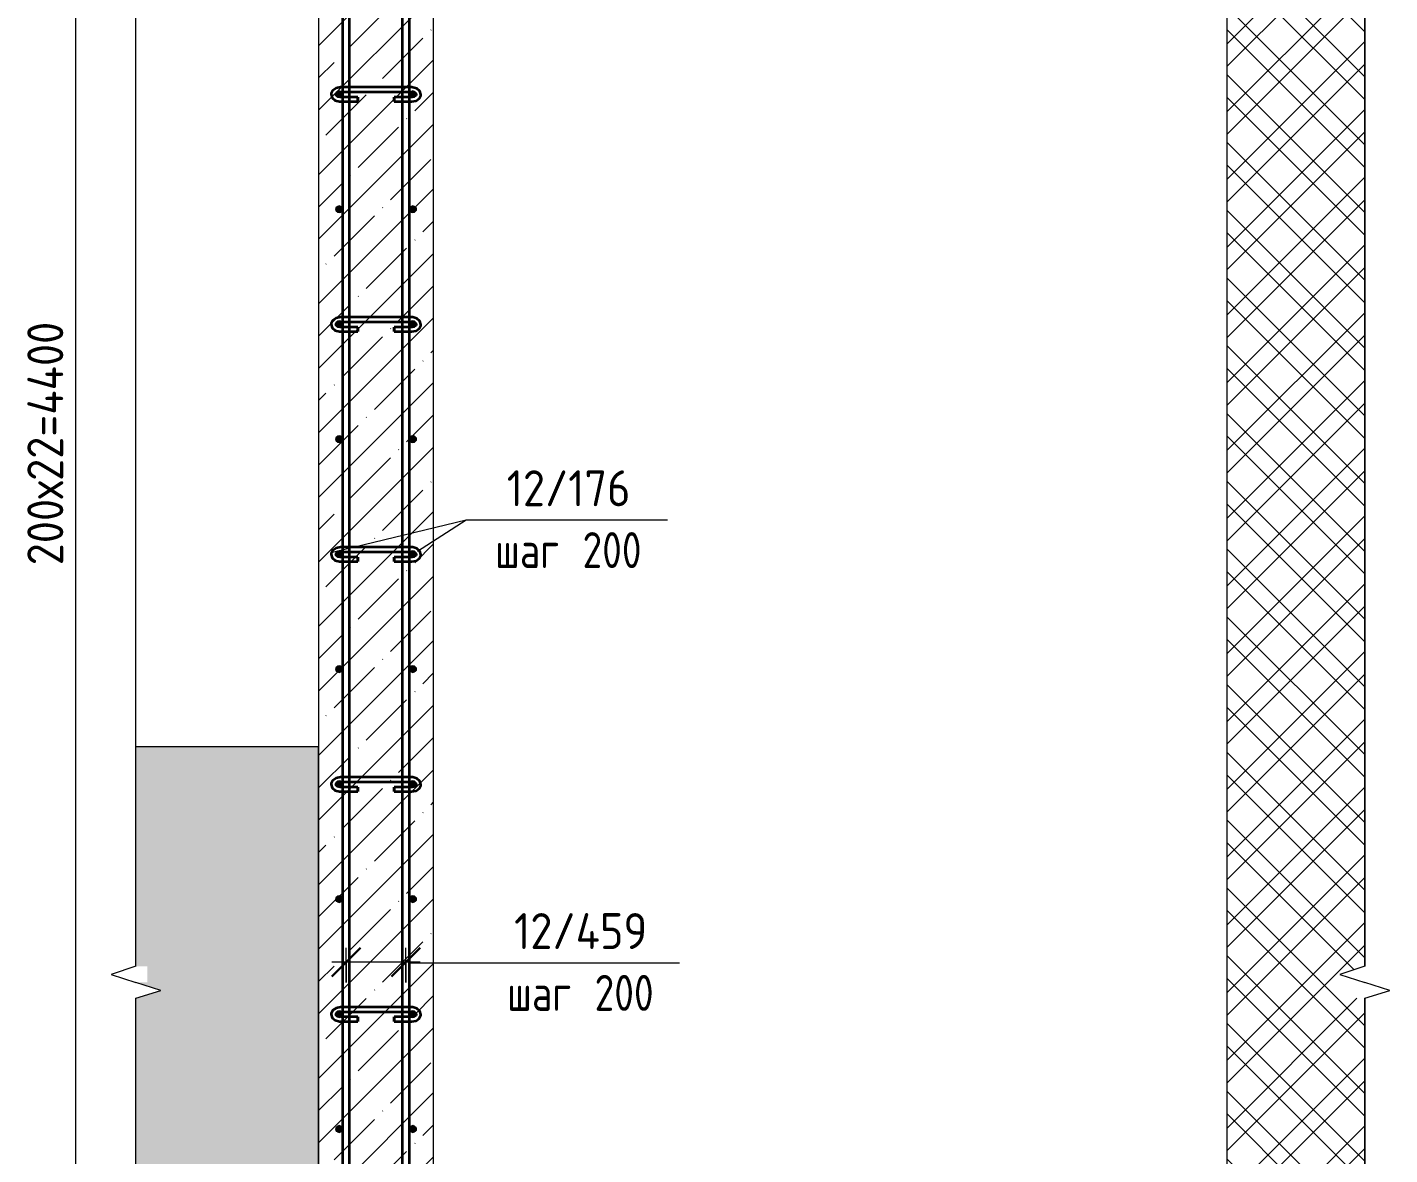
# Model space of a CAD drawing. Header units: millimetres. Extents: x -737 to 48133, y -5064 to 36443.
# Drawn here: x 37125 to 39495, y -1945 to 16 of the extents above; entities that cross this region are included whole.
import ezdxf

# ---------------------------------------------------------------- set-up
doc = ezdxf.new("R2010")
doc.units = ezdxf.units.MM
for name, color, linetype, lineweight in [('AA_Dim', 7, 'Continuous', 9), ('AA_Dim-25', 7, 'Continuous', 9), ('AA_Linii', 7, 'Continuous', 9), ('AA_Oformlenie', 7, 'Continuous', 9), ('AA_Vinoska', 7, 'Continuous', 9), ('AF_Stena', 7, 'Continuous', 20), ('AF_Stena_Опалубка', 253, 'Continuous', 20), ('KR_Armatura', 7, 'Continuous', 20), ('KR_Armatura_Tonkie', 7, 'Continuous', 20)]:
    doc.layers.add(name, color=color, linetype=linetype, lineweight=lineweight)
doc.styles.add('ISOCPEUR_6', font='isocpeur.TTF', dxfattribs={"width": 0.9, "height": 62.5})
doc.styles.add('ISOCPEUR_8', font='isocpeur.TTF', dxfattribs={"width": 0.8, "height": 62.5})
doc.dimstyles.new('00_Точн_3_знака__прозр__3', dxfattribs={"dimscale": 304.8, "dimtxt": 62.672186, "dimasz": 0.139436, "dimexe": 0.123031, "dimexo": 0.082021, "dimgap": 0.008202, "dimtad": 1, "dimdec": 3, "dimrnd": 0.001, "dimdsep": 46, "dimtxsty": 'ISOCPEUR_6', "dimblk1": 'OBLIQUE', "dimblk2": 'OBLIQUE', "dimsah": 1, "dimcen": 0.09, "dimdle": 0.123031, "dimazin": 0, "dimtfac": 1, "dimtdec": 4, "dimtix": 1, "dimtmove": 0, "dimatfit": 3, "dimfxl": 1, "dimtvp": 1, "dimtolj": 1, "dimtzin": 0, "dimlwd": 18, "dimlwe": 18, "dimarcsym": 2})
doc.dimstyles.new('10_Раскладка_арматуры_с_засечками_1', dxfattribs={"dimscale": 304.8, "dimtxt": 0.18, "dimasz": 0.164042, "dimexe": 0.082021, "dimexo": 0, "dimgap": 0, "dimtad": 1, "dimdec": 3, "dimrnd": 0.001, "dimdsep": 46, "dimtxsty": 'ISOCPEUR_8', "dimblk1": 'OBLIQUE', "dimblk2": 'OBLIQUE', "dimsah": 1, "dimcen": 0.09, "dimdle": 0.082021, "dimazin": 0, "dimtfac": 1, "dimtdec": 4, "dimtix": 1, "dimtmove": 0, "dimatfit": 3, "dimfxl": 1, "dimtvp": 1, "dimtolj": 1, "dimtzin": 0, "dimlwd": 18, "dimlwe": 18, "dimarcsym": 2})

# ---------------------------------------------------------------- blocks, each defined once
blk = doc.blocks.new('261_Шпилька массив _НесАрм_РабПлоск_ - 8 А240-4156466-2-2 Армирование')
at = {"layer": 'KR_Armatura_Tonkie', "lineweight": 35}
for p, q in [((1882.8, -88), (1878.8, -88)), ((1894.8, -88), (1882.8, -88)), ((1986.8, -88), (1894.8, -88)), ((1998.8, -88), (1986.8, -88)), ((2002.8, -88), (1998.8, -88)), ((1878.8, -96), (1882.8, -96)), ((1882.8, -105), (1878.8, -105)), ((1878.8, -113), (1882.8, -113)), ((1882.8, -96), (1894.8, -96)), ((1894.8, -105), (1882.8, -105)), ((1882.8, -113), (1894.8, -113)), ((1894.8, -96), (1986.8, -96)), ((1909.1, -105), (1894.8, -105)), ((1894.8, -113), (1909.1, -113)), ((1909.1, -105), (1909.1, -111.8)), ((1909.1, -106.2), (1909.1, -105.1)), ((1909.1, -112.8), (1909.1, -106.2)), ((1909.1, -111.8), (1909.1, -113)), ((1986.8, -105), (1972.5, -105)), ((1972.5, -111.8), (1972.5, -105)), ((1972.5, -105.1), (1972.5, -106.2)), ((1972.5, -106.2), (1972.5, -112.8)), ((1972.5, -113), (1972.5, -111.8)), ((1972.5, -113), (1986.8, -113)), ((1986.8, -96), (1998.8, -96)), ((1998.8, -105), (1986.8, -105)), ((1986.8, -113), (1998.8, -113)), ((1998.8, -96), (2002.8, -96)), ((2002.8, -105), (1998.8, -105)), ((1998.8, -113), (2002.8, -113)), ((1882.8, -488), (1878.8, -488)), ((1878.8, -496), (1882.8, -496)), ((1894.8, -488), (1882.8, -488)), ((1882.8, -496), (1894.8, -496)), ((1986.8, -488), (1894.8, -488)), ((1894.8, -496), (1986.8, -496)), ((1998.8, -488), (1986.8, -488)), ((1986.8, -496), (1998.8, -496)), ((2002.8, -488), (1998.8, -488)), ((1998.8, -496), (2002.8, -496)), ((1882.8, -505), (1878.8, -505)), ((1878.8, -513), (1882.8, -513)), ((1894.8, -505), (1882.8, -505)), ((1882.8, -513), (1894.8, -513)), ((1909.1, -505), (1894.8, -505)), ((1894.8, -513), (1909.1, -513)), ((1909.1, -505), (1909.1, -511.8)), ((1909.1, -506.2), (1909.1, -505.5)), ((1909.1, -512.8), (1909.1, -506.2)), ((1909.1, -511.8), (1909.1, -513)), ((1986.8, -505), (1972.5, -505)), ((1972.5, -511.8), (1972.5, -505)), ((1972.5, -505.5), (1972.5, -506.2)), ((1972.5, -506.2), (1972.5, -512.8)), ((1972.5, -513), (1972.5, -511.8)), ((1972.5, -513), (1986.8, -513)), ((1998.8, -505), (1986.8, -505)), ((1986.8, -513), (1998.8, -513)), ((2002.8, -505), (1998.8, -505)), ((1998.8, -513), (2002.8, -513)), ((1882.8, -888), (1878.8, -888)), ((1878.8, -896), (1882.8, -896)), ((1894.8, -888), (1882.8, -888)), ((1882.8, -896), (1894.8, -896)), ((1986.8, -888), (1894.8, -888)), ((1894.8, -896), (1986.8, -896)), ((1998.8, -888), (1986.8, -888)), ((1986.8, -896), (1998.8, -896)), ((2002.8, -888), (1998.8, -888)), ((1998.8, -896), (2002.8, -896)), ((1882.8, -905), (1878.8, -905)), ((1878.8, -913), (1882.8, -913)), ((1894.8, -905), (1882.8, -905)), ((1882.8, -913), (1894.8, -913)), ((1909.1, -905), (1894.8, -905)), ((1894.8, -913), (1909.1, -913)), ((1909.1, -905), (1909.1, -911.8)), ((1909.1, -906.2), (1909.1, -905.1)), ((1909.1, -912.8), (1909.1, -906.2)), ((1909.1, -911.8), (1909.1, -913)), ((1986.8, -905), (1972.5, -905)), ((1972.5, -911.8), (1972.5, -905)), ((1972.5, -905.1), (1972.5, -906.2)), ((1972.5, -906.2), (1972.5, -912.8)), ((1972.5, -913), (1972.5, -911.8)), ((1972.5, -913), (1986.8, -913)), ((1998.8, -905), (1986.8, -905)), ((1986.8, -913), (1998.8, -913)), ((2002.8, -905), (1998.8, -905)), ((1998.8, -913), (2002.8, -913)), ((1882.8, -1288), (1878.8, -1288)), ((1878.8, -1296), (1882.8, -1296)), ((1894.8, -1288), (1882.8, -1288)), ((1882.8, -1296), (1894.8, -1296)), ((1986.8, -1288), (1894.8, -1288)), ((1894.8, -1296), (1986.8, -1296)), ((1998.8, -1288), (1986.8, -1288)), ((1986.8, -1296), (1998.8, -1296)), ((2002.8, -1288), (1998.8, -1288)), ((1998.8, -1296), (2002.8, -1296)), ((1882.8, -1305), (1878.8, -1305)), ((1878.8, -1313), (1882.8, -1313)), ((1894.8, -1305), (1882.8, -1305)), ((1882.8, -1313), (1894.8, -1313)), ((1909.1, -1305), (1894.8, -1305)), ((1894.8, -1313), (1909.1, -1313)), ((1909.1, -1305), (1909.1, -1311.8)), ((1909.1, -1306.2), (1909.1, -1305.1)), ((1909.1, -1312.8), (1909.1, -1306.2)), ((1909.1, -1311.8), (1909.1, -1313)), ((1986.8, -1305), (1972.5, -1305)), ((1972.5, -1311.8), (1972.5, -1305)), ((1972.5, -1305.1), (1972.5, -1306.2)), ((1972.5, -1306.2), (1972.5, -1312.8)), ((1972.5, -1313), (1972.5, -1311.8)), ((1972.5, -1313), (1986.8, -1313)), ((1998.8, -1305), (1986.8, -1305)), ((1986.8, -1313), (1998.8, -1313)), ((2002.8, -1305), (1998.8, -1305)), ((1998.8, -1313), (2002.8, -1313)), ((1882.8, -1688), (1878.8, -1688)), ((1878.8, -1696), (1882.8, -1696)), ((1882.8, -1705), (1878.8, -1705)), ((1894.8, -1688), (1882.8, -1688)), ((1882.8, -1696), (1894.8, -1696)), ((1894.7, -1705), (1882.8, -1705)), ((1986.8, -1688), (1894.8, -1688)), ((1909.1, -1705), (1894.8, -1705)), ((1895.1, -1696), (1986.8, -1696)), ((1909.1, -1705), (1909.1, -1711.8)), ((1909.1, -1706.2), (1909.1, -1705.1)), ((1909.1, -1712.8), (1909.1, -1706.2)), ((1986.8, -1705), (1972.5, -1705)), ((1972.5, -1711.8), (1972.5, -1705)), ((1972.5, -1705.1), (1972.5, -1706.2)), ((1972.5, -1706.2), (1972.5, -1712.8)), ((1998.8, -1688), (1986.8, -1688)), ((1986.8, -1696), (1998.8, -1696)), ((1998.8, -1705), (1986.8, -1705)), ((2002.8, -1688), (1998.8, -1688)), ((1998.8, -1696), (2002.8, -1696)), ((2002.8, -1705), (1998.8, -1705)), ((2004.7, -1688.1), (2002.8, -1688)), ((2012, -1690.2), (2004.7, -1688.1)), ((1878.8, -1713), (1882.8, -1713)), ((1882.8, -1713), (1894.8, -1713)), ((1894.8, -1713), (1909.1, -1713)), ((1909.1, -1711.8), (1909.1, -1713)), ((1972.5, -1713), (1972.5, -1711.8)), ((1972.5, -1713), (1986.8, -1713)), ((1986.8, -1713), (1998.8, -1713)), ((1998.8, -1713), (2002.8, -1713))]:
    blk.add_line(p, q, dxfattribs=at)
at = {"layer": 'KR_Armatura_Tonkie', "lineweight": 35, "flags": 128}
for points in [[(1878.8, -88), (1871.2, -89.5), (1865.6, -93.4), (1862.9, -98.9), (1862.8, -100.5)], [(2018.8, -100.5), (2017, -94.6), (2012, -90.2), (2004.7, -88.1), (2002.8, -88)], [(1862.8, -100.5), (1864.7, -106.4), (1869.7, -110.8), (1877, -112.9), (1878.8, -113)], [(1870.8, -100.5), (1871.8, -98.5), (1875.5, -96.4), (1878.8, -96)], [(1878.8, -105), (1873.8, -103.9), (1871.2, -101.7), (1870.8, -100.5)], [(2002.8, -96), (2007.8, -97.1), (2010.5, -99.3), (2010.8, -100.5)], [(2002.8, -113), (2010.4, -111.5), (2016, -107.6), (2018.7, -102.1), (2018.8, -100.5)], [(2010.8, -100.5), (2009.9, -102.5), (2006.1, -104.5), (2002.8, -105)], [(1878.8, -488), (1871.2, -489.5), (1865.6, -493.4), (1862.9, -498.9), (1862.8, -500.5)], [(1870.8, -500.5), (1871.8, -498.5), (1875.5, -496.4), (1878.8, -496)], [(2018.8, -500.5), (2017, -494.6), (2012, -490.2), (2004.7, -488.1), (2002.8, -488)], [(2002.8, -496), (2007.8, -497.1), (2010.5, -499.3), (2010.8, -500.5)], [(1862.8, -500.5), (1864.7, -506.4), (1869.7, -510.8), (1877, -512.9), (1878.8, -513)], [(1878.8, -505), (1873.8, -503.9), (1871.2, -501.7), (1870.8, -500.5)], [(2002.8, -513), (2010.4, -511.5), (2016, -507.6), (2018.7, -502.1), (2018.8, -500.5)], [(2010.8, -500.5), (2009.9, -502.5), (2006.1, -504.5), (2002.8, -505)], [(1878.8, -888), (1871.2, -889.5), (1865.6, -893.4), (1862.9, -898.9), (1862.8, -900.5)], [(1862.8, -900.5), (1864.7, -906.4), (1869.7, -910.8), (1877, -912.9), (1878.8, -913)], [(1870.8, -900.5), (1871.8, -898.5), (1875.5, -896.4), (1878.8, -896)], [(1878.8, -905), (1873.8, -903.9), (1871.2, -901.7), (1870.8, -900.5)], [(2018.8, -900.5), (2017, -894.6), (2012, -890.2), (2004.7, -888.1), (2002.8, -888)], [(2002.8, -896), (2007.8, -897.1), (2010.5, -899.3), (2010.8, -900.5)], [(2002.8, -913), (2010.4, -911.5), (2016, -907.6), (2018.7, -902.1), (2018.8, -900.5)], [(2010.8, -900.5), (2009.9, -902.5), (2006.1, -904.5), (2002.8, -905)], [(1878.8, -1288), (1871.2, -1289.5), (1865.6, -1293.4), (1862.9, -1298.9), (1862.8, -1300.5)], [(1862.8, -1300.5), (1864.7, -1306.4), (1869.7, -1310.8), (1877, -1312.9), (1878.8, -1313)], [(1870.8, -1300.5), (1871.8, -1298.5), (1875.5, -1296.4), (1878.8, -1296)], [(1878.8, -1305), (1873.8, -1303.9), (1871.2, -1301.7), (1870.8, -1300.5)], [(2018.8, -1300.5), (2017, -1294.6), (2012, -1290.2), (2004.7, -1288.1), (2002.8, -1288)], [(2002.8, -1296), (2007.8, -1297.1), (2010.5, -1299.3), (2010.8, -1300.5)], [(2002.8, -1313), (2010.4, -1311.5), (2016, -1307.6), (2018.7, -1302.1), (2018.8, -1300.5)], [(2010.8, -1300.5), (2009.9, -1302.5), (2006.1, -1304.5), (2002.8, -1305)], [(1878.8, -1688), (1871.2, -1689.5), (1865.6, -1693.4), (1862.9, -1698.9), (1862.8, -1700.5)], [(1862.8, -1700.5), (1864.7, -1706.4), (1869.7, -1710.8), (1877, -1712.9), (1878.8, -1713)], [(1870.8, -1700.5), (1871.8, -1698.5), (1875.5, -1696.4), (1878.8, -1696)], [(1878.8, -1705), (1873.8, -1703.9), (1871.2, -1701.7), (1870.8, -1700.5)], [(2002.8, -1696), (2007.8, -1697.1), (2010.5, -1699.3), (2010.8, -1700.5)], [(2002.8, -1713), (2010.4, -1711.5), (2016, -1707.6), (2018.7, -1702.1), (2018.8, -1700.5)], [(2010.8, -1700.5), (2009.9, -1702.5), (2006.1, -1704.5), (2002.8, -1705)], [(2018.8, -1700.5), (2017, -1694.6), (2012, -1690.2)]]:
    blk.add_lwpolyline(points, dxfattribs=at)
blk = doc.blocks.new('011_Прямоугольник обрыва _ЭлУзла_ - 011_Прямоугольник обрыва _ЭлУзла_-4155335-2-2 Армирование')
at = {"layer": 'AA_Oformlenie'}
for p, q in [((1523.1, -1616.8), (1523.1, 1957.5)), ((3660.8, 1957.5), (3660.8, -1616.8)), ((1523.1, -3459.9), (1523.1, -1672.4)), ((3660.8, -1672.4), (3660.8, -3459.9))]:
    blk.add_line(p, q, dxfattribs=at)
blk = doc.blocks.new('DIMBLOCK93-2-2 Армирование')
at = {"layer": 'AA_Dim-25', "lineweight": 30}
for p, q in [((37208.9, 1500), (37187.6, 1521.2)), ((37208.9, 1500), (37230.1, 1478.8)), ((37208.9, -2900), (37187.6, -2878.8)), ((37208.9, -2900), (37230.1, -2921.2))]:
    blk.add_line(p, q, dxfattribs=at)
at = {"layer": 'AA_Dim-25', "lineweight": 18}
for p, q in [((37636.5, 1500), (37171.4, 1500)), ((37208.9, 1500), (37208.9, -2900)), ((37208.9, 1500), (37636.5, 1500)), ((37636.5, -2900), (37171.4, -2900)), ((37208.9, -2900), (37636.5, -2900))]:
    blk.add_line(p, q, dxfattribs=at)
at = {"layer": 'AA_Dim-25', "color": 0, "lineweight": 18, "insert": (37124.9, -919.4), "char_height": 62.5, "width": 526.446, "attachment_point": 1, "rotation": 90, "line_spacing_factor": 1.135194, "style": 'ISOCPEUR_6'}
blk.add_mtext('200х22=4400', dxfattribs=at)
blk = doc.blocks.new('_Oblique')
at = {"color": 0, "linetype": 'ByBlock', "lineweight": -2}
blk.add_line((-0.5, -0.5), (0.5, 0.5), dxfattribs=at)
blk = doc.blocks.new('042_М_Арматуры - Диам длина поз _ Комментарий-3662934-2-2 Армирование')
at = {"layer": 'AA_Vinoska'}
blk.add_line((2588.7, -2781.8), (2938.7, -2781.8), dxfattribs=at)
blk = doc.blocks.new('DIMBLOCK98-2-2 Армирование')
at = {"layer": 'AA_Dim-25', "lineweight": 30}
for p, q in [((37679.5, -1609.7), (37704.5, -1584.7)), ((37783.5, -1609.7), (37808.5, -1584.7)), ((37679.5, -1609.7), (37654.5, -1634.7)), ((37783.5, -1609.7), (37758.5, -1634.7))]:
    blk.add_line(p, q, dxfattribs=at)
at = {"layer": 'AA_Dim-25', "lineweight": 18}
for p, q in [((37679.5, -1645.1), (37679.5, -1584.7)), ((37783.5, -1645.1), (37783.5, -1584.7)), ((37808.5, -1609.7), (37654.5, -1609.7)), ((37679.5, -1609.7), (37679.5, -1645.1)), ((37783.5, -1609.7), (37783.5, -1645.1))]:
    blk.add_line(p, q, dxfattribs=at)

msp = doc.modelspace()

# ---------------------------------------------------------------- hatches: boundary and pattern name
at = {"layer": 'AA_Oformlenie'}
h = msp.add_hatch(dxfattribs=at)
h.set_pattern_fill('FP_18', color=250, style=0, pattern_type=2)
h.set_pattern_definition([(135, (39931.46, 825), (-58.9331, -58.9331), []), (135, (39970.75, 825), (-58.9331, -58.9331), [])])
h.paths.add_polyline_path([(39268.9735, -3459.9255), (39451.5283, -3459.9255), (39451.5283, -1672.4441), (39431.4506, -1672.4441), (39431.4506, -1644.9441), (39451.5283, -1644.9441), (39408.2032, -1630.8669), (39451.5283, -1616.7898), (39451.5283, 1957.5186), (39431.4506, 1957.5186), (39431.4506, 1985.0186), (39451.5283, 1985.0186), (39408.2032, 1999.0958), (39451.5283, 2013.173), (39451.5283, 3800), (39211.5283, 3800), (39211.5283, -3459.9255)])
h = msp.add_hatch(dxfattribs=at)
h.set_pattern_fill('FP_17', color=250, style=0, pattern_type=2)
h.set_pattern_definition([(0, (39931.463, 825), (101.6, 25.4), [8.382, -67.818, 8.382, -67.818, -406.4]), (0, (39931.463, 825), (101.6, 25.4), [-152.4, 8.382, -144.018, 8.382, -67.818, -177.8]), (0, (39931.463, 825), (101.6, 25.4), [-381, 8.382, -42.418, 8.382, -118.618]), (120, (39969.563, 837.7), (-72.79705, 75.28818), [8.382, -67.818, 8.382, -67.818, -406.4]), (120, (39969.563, 837.7), (-72.79705, 75.28818), [-152.4, 8.382, -144.018, 8.382, -67.818, -177.8]), (120, (39969.563, 837.7), (-72.79705, 75.28818), [-381, 8.382, -42.418, 8.382, -118.618]), (240, (39982.263, 888.5), (-28.80295, -100.68818), [8.382, -67.818, 8.382, -67.818, -406.4]), (240, (39982.263, 888.5), (-28.80295, -100.68818), [-152.4, 8.382, -144.018, 8.382, -67.818, -177.8]), (240, (39982.263, 888.5), (-28.80295, -100.68818), [-381, 8.382, -42.418, 8.382, -118.618])])
h.paths.add_polyline_path([(37313.8239, -3459.9255), (37820.75, -3459.9255), (37820.75, -3439.8477), (37848.25, -3439.8477), (37848.25, -3459.9255), (37862.3272, -3416.6004), (37876.4043, -3459.9255), (38889.6022, -3459.9255), (38889.6022, -3439.8477), (38917.1022, -3439.8477), (38917.1022, -3459.9255), (38931.1794, -3416.6004), (38945.2565, -3459.9255), (39209.7337, -3459.9255), (39209.7337, -3350), (37531.5283, -3350), (37531.5283, -3250), (37631.5283, -3250), (37631.5283, -1235), (37313.8239, -1235), (37313.8239, -1616.7898), (37333.4503, -1616.7898), (37333.4503, -1644.9441), (37313.8239, -1644.9441), (37357.1252, -1658.6941), (37313.8239, -1672.4441), (37313.8239, -3451.7636)])
at = {"layer": 'AF_Stena', "lineweight": 9}
h = msp.add_hatch(dxfattribs=at)
h.set_pattern_fill('FP_15', color=256, style=0, pattern_type=2)
h.set_pattern_definition([(45, (39931.46, 825), (-58.9331, 58.9331), []), (45, (39970.75, 825), (-58.9331, 58.9331), [])])
h.paths.add_polyline_path([(39268.9735, -3459.9255), (39451.5283, -3459.9255), (39451.5283, -1672.4441), (39431.4506, -1672.4441), (39431.4506, -1644.9441), (39451.5283, -1644.9441), (39408.2032, -1630.8669), (39451.5283, -1616.7898), (39451.5283, 1957.5186), (39431.4506, 1957.5186), (39431.4506, 1985.0186), (39451.5283, 1985.0186), (39408.2032, 1999.0958), (39451.5283, 2013.173), (39451.5283, 3800), (39211.5283, 3800), (39211.5283, -3459.9255)])
h = msp.add_hatch(dxfattribs=at)
h.set_pattern_fill('FP_14', color=256, style=0, pattern_type=2)
h.set_pattern_definition([(45, (39931.46, 825), (-56.1266, 56.1266), []), (45, (39987.59, 825), (-56.1266, 56.1266), [99.219, -19.844, 0.8382, -19.006])])
h.paths.add_polyline_path([(37631.5283, -2950), (37831.5283, -2950), (37831.5283, 1670), (37631.5283, 1670), (37631.5283, -2922.0141)])
h.paths.add_polyline_path([(37739.9738, 2720), (37831.5283, 2720), (37831.5283, 2920), (37789.5283, 2920), (37789.5283, 2792), (37788.0972, 2781.1296), (37783.7378, 2770.7868), (37777.2268, 2762.3015), (37768.5283, 2755.6269), (37758.3987, 2751.4311), (37747.5283, 2750), (37715.5283, 2750), (37704.6579, 2751.4311), (37694.3151, 2755.7905), (37685.8298, 2762.3015), (37679.1552, 2771), (37674.9594, 2781.1296), (37673.5283, 2792), (37673.5283, 2920), (37631.5283, 2920), (37631.5283, 2720), (37698.6495, 2720)])
h.paths.add_polyline_path([(37747.5283, 2762), (37755.2929, 2763.0222), (37762.5283, 2766.0192), (37768.9051, 2771), (37773.5091, 2777), (37776.5994, 2784.9441), (37777.5283, 2792), (37776.5061, 2799.7645), (37773.5091, 2807), (37768.7415, 2813.2132), (37731.576, 2850.3787), (37740.0613, 2858.864), (37777.5283, 2821.6984), (37777.5283, 2920), (37685.5283, 2920), (37685.5283, 2804.331), (37689.1496, 2807.9523), (37726.5283, 2770.6232), (37732.5283, 2766.0192), (37739.9738, 2762.9945)])
h.paths.add_polyline_path([(37717.5283, 2762), (37718.2228, 2762), (37717.1091, 2763.0222), (37685.5283, 2794.603), (37685.5283, 2792), (37686.5505, 2784.2354), (37689.5475, 2777), (37694.5283, 2770.6232), (37700.5283, 2766.0192), (37707.7637, 2763.0222), (37715.5283, 2762)])
at = {"layer": 'KR_Armatura'}
h = msp.add_hatch(color=256, dxfattribs=at)
edge = h.paths.add_edge_path()
edge.add_arc((37667.5283, -100), 6, 0, 360)
for points in [[(37667.5283, -106), (37672.7245, -103), (37672.7245, -97), (37667.5283, -94), (37662.3322, -97), (37662.3322, -103)], [(37795.5283, -106), (37800.7245, -103), (37800.7245, -97), (37795.5283, -94), (37790.3322, -97), (37790.3322, -103)], [(37667.5283, -306), (37672.7245, -303), (37672.7245, -297), (37667.5283, -294), (37662.3322, -297), (37662.3322, -303)], [(37795.5283, -306), (37800.7245, -303), (37800.7245, -297), (37795.5283, -294), (37790.3322, -297), (37790.3322, -303)], [(37667.5283, -506), (37672.7245, -503), (37672.7245, -497), (37667.5283, -494), (37662.3322, -497), (37662.3322, -503), (37666.302, -505.292)], [(37795.5283, -506), (37800.7245, -503), (37800.7245, -497), (37795.5283, -494), (37790.3322, -497), (37790.3322, -503), (37794.302, -505.292)], [(37667.5283, -706), (37672.7245, -703), (37672.7245, -697), (37667.5283, -694), (37662.3322, -697), (37662.3322, -703)], [(37795.5283, -706), (37800.7245, -703), (37800.7245, -697), (37795.5283, -694), (37790.3322, -697), (37790.3322, -703)], [(37667.5283, -906), (37672.7245, -903), (37672.7245, -897), (37667.5283, -894), (37662.3322, -897), (37662.3322, -903)], [(37795.5283, -906), (37800.7245, -903), (37800.7245, -897), (37795.5283, -894), (37790.3322, -897), (37790.3322, -903)], [(37667.5283, -1106), (37672.7245, -1103), (37672.7245, -1097), (37667.5283, -1094), (37662.3322, -1097), (37662.3322, -1103)], [(37795.5283, -1106), (37800.7245, -1103), (37800.7245, -1097), (37795.5283, -1094), (37790.3322, -1097), (37790.3322, -1103)], [(37667.5283, -1306), (37672.7245, -1303), (37672.7245, -1297), (37667.5283, -1294), (37662.3322, -1297), (37662.3322, -1303)], [(37795.5283, -1306), (37800.7245, -1303), (37800.7245, -1297), (37795.5283, -1294), (37790.3322, -1297), (37790.3322, -1303)], [(37667.5283, -1506), (37672.7245, -1503), (37672.7245, -1497), (37667.5283, -1494), (37662.3322, -1497), (37662.3322, -1503)], [(37795.5283, -1506), (37800.7245, -1503), (37800.7245, -1497), (37795.5283, -1494), (37790.3322, -1497), (37790.3322, -1503)], [(37667.5283, -1706), (37672.7245, -1703), (37672.7245, -1697), (37667.5283, -1694), (37662.3322, -1697), (37662.3322, -1703)], [(37795.5283, -1706), (37800.7245, -1703), (37800.7245, -1697), (37795.5283, -1694), (37790.3322, -1697), (37790.3322, -1703)], [(37667.5283, -1906), (37672.7245, -1903), (37672.7245, -1897), (37667.5283, -1894), (37662.3322, -1897), (37662.3322, -1903)], [(37795.5283, -1906), (37800.7245, -1903), (37800.7245, -1897), (37795.5283, -1894), (37790.3322, -1897), (37790.3322, -1903)]]:
    msp.add_hatch(color=256, dxfattribs=at).paths.add_polyline_path(points)
h = msp.add_hatch(color=256, dxfattribs=at)
edge = h.paths.add_edge_path()
edge.add_arc((37795.5283, -100), 6, 0, 360)
h = msp.add_hatch(color=256, dxfattribs=at)
edge = h.paths.add_edge_path()
edge.add_arc((37667.5283, -300), 6, 0, 360)
h = msp.add_hatch(color=256, dxfattribs=at)
edge = h.paths.add_edge_path()
edge.add_arc((37795.5283, -300), 6, 0, 360)
h = msp.add_hatch(color=256, dxfattribs=at)
edge = h.paths.add_edge_path()
edge.add_arc((37667.5283, -500), 6, 0, 360)
h = msp.add_hatch(color=256, dxfattribs=at)
edge = h.paths.add_edge_path()
edge.add_arc((37795.5283, -500), 6, 0, 360)
h = msp.add_hatch(color=256, dxfattribs=at)
edge = h.paths.add_edge_path()
edge.add_arc((37667.5283, -700), 6, 0, 360)
h = msp.add_hatch(color=256, dxfattribs=at)
edge = h.paths.add_edge_path()
edge.add_arc((37795.5283, -700), 6, 0, 360)
h = msp.add_hatch(color=256, dxfattribs=at)
edge = h.paths.add_edge_path()
edge.add_arc((37667.5283, -900), 6, 0, 360)
h = msp.add_hatch(color=256, dxfattribs=at)
edge = h.paths.add_edge_path()
edge.add_arc((37795.5283, -900), 6, 0, 360)
h = msp.add_hatch(color=256, dxfattribs=at)
edge = h.paths.add_edge_path()
edge.add_arc((37667.5283, -1100), 6, 0, 360)
h = msp.add_hatch(color=256, dxfattribs=at)
edge = h.paths.add_edge_path()
edge.add_arc((37795.5283, -1100), 6, 0, 360)
h = msp.add_hatch(color=256, dxfattribs=at)
edge = h.paths.add_edge_path()
edge.add_arc((37667.5283, -1300), 6, 0, 360)
h = msp.add_hatch(color=256, dxfattribs=at)
edge = h.paths.add_edge_path()
edge.add_arc((37795.5283, -1300), 6, 0, 360)
h = msp.add_hatch(color=256, dxfattribs=at)
edge = h.paths.add_edge_path()
edge.add_arc((37667.5283, -1500), 6, 0, 360)
h = msp.add_hatch(color=256, dxfattribs=at)
edge = h.paths.add_edge_path()
edge.add_arc((37795.5283, -1500), 6, 0, 360)
h = msp.add_hatch(color=256, dxfattribs=at)
edge = h.paths.add_edge_path()
edge.add_arc((37667.5283, -1700), 6, 0, 360)
h = msp.add_hatch(color=256, dxfattribs=at)
edge = h.paths.add_edge_path()
edge.add_arc((37795.5283, -1700), 6, 0, 360)
h = msp.add_hatch(color=256, dxfattribs=at)
edge = h.paths.add_edge_path()
edge.add_arc((37667.5283, -1900), 6, 0, 360)
h = msp.add_hatch(color=256, dxfattribs=at)
edge = h.paths.add_edge_path()
edge.add_arc((37795.5283, -1900), 6, 0, 360)

# ---------------------------------------------------------------- linework, layer by layer
at = {"layer": 'AA_Linii'}
for p, q in [((39451.5283, -1616.7898), (39451.5283, 1957.5186)), ((37631.5283, -1235), (37313.8239, -1235)), ((37631.5283, -3250), (37631.5283, -1235)), ((39451.5283, -3459.9255), (39451.5283, -1672.4441))]:
    msp.add_line(p, q, dxfattribs=at)
at = {"layer": 'AA_Vinoska'}
for p, q in [((37655.8324, -896.3262), (37888.3688, -840.4453)), ((37803.6463, -894.5236), (37888.3688, -840.4453)), ((37789.1866, -1610.5669), (37909.4205, -1610.5669)), ((37313.8239, -1616.7898), (37270.4988, -1630.8669)), ((37270.4988, -1630.8669), (37313.8239, -1644.9441)), ((39451.5283, -1616.7898), (39408.2032, -1630.8669)), ((39408.2032, -1630.8669), (39451.5283, -1644.9441)), ((37357.1252, -1658.6941), (37313.8239, -1644.9441)), ((37313.8239, -1672.4441), (37357.1252, -1658.6941)), ((39494.8296, -1658.6941), (39451.5283, -1644.9441)), ((39451.5283, -1672.4441), (39494.8296, -1658.6941))]:
    msp.add_line(p, q, dxfattribs=at)
at = {"layer": 'AF_Stena_Опалубка'}
for p, q in [((39211.5283, 3800), (39211.5283, -3459.9255)), ((37631.5283, 1670), (37631.5283, -2950)), ((37831.5283, -2950), (37831.5283, 1670))]:
    msp.add_line(p, q, dxfattribs=at)
at = {"layer": 'KR_Armatura'}
for p, q in [((37667.5283, -94), (37662.3322, -97)), ((37672.7245, -97), (37667.5283, -94)), ((37795.5283, -94), (37790.3322, -97)), ((37800.7245, -97), (37795.5283, -94)), ((37662.3322, -97), (37662.3322, -103)), ((37662.3322, -103), (37667.5283, -106)), ((37667.5283, -106), (37672.7245, -103)), ((37672.7245, -103), (37672.7245, -97)), ((37790.3322, -97), (37790.3322, -103)), ((37790.3322, -103), (37795.5283, -106)), ((37795.5283, -106), (37800.7245, -103)), ((37800.7245, -103), (37800.7245, -97)), ((37667.5283, -294), (37662.3322, -297)), ((37662.3322, -297), (37662.3322, -303)), ((37662.3322, -303), (37667.5283, -306)), ((37672.7245, -297), (37667.5283, -294)), ((37667.5283, -306), (37672.7245, -303)), ((37672.7245, -303), (37672.7245, -297)), ((37795.5283, -294), (37790.3322, -297)), ((37790.3322, -297), (37790.3322, -303)), ((37790.3322, -303), (37795.5283, -306)), ((37800.7245, -297), (37795.5283, -294)), ((37795.5283, -306), (37800.7245, -303)), ((37800.7245, -303), (37800.7245, -297)), ((37667.5283, -494), (37662.3322, -497)), ((37662.3322, -497), (37662.3322, -503)), ((37672.7245, -497), (37667.5283, -494)), ((37672.7245, -503), (37672.7245, -497)), ((37795.5283, -494), (37790.3322, -497)), ((37790.3322, -497), (37790.3322, -503)), ((37800.7245, -497), (37795.5283, -494)), ((37800.7245, -503), (37800.7245, -497)), ((37662.3322, -503), (37666.302, -505.292)), ((37666.302, -505.292), (37667.5283, -506)), ((37667.5283, -506), (37672.7245, -503)), ((37790.3322, -503), (37794.302, -505.292)), ((37794.302, -505.292), (37795.5283, -506)), ((37795.5283, -506), (37800.7245, -503)), ((37667.5283, -694), (37662.3322, -697)), ((37662.3322, -697), (37662.3322, -703)), ((37662.3322, -703), (37667.5283, -706)), ((37672.7245, -697), (37667.5283, -694)), ((37667.5283, -706), (37672.7245, -703)), ((37672.7245, -703), (37672.7245, -697)), ((37795.5283, -694), (37790.3322, -697)), ((37790.3322, -697), (37790.3322, -703)), ((37790.3322, -703), (37795.5283, -706)), ((37800.7245, -697), (37795.5283, -694)), ((37795.5283, -706), (37800.7245, -703)), ((37800.7245, -703), (37800.7245, -697)), ((37667.5283, -894), (37662.3322, -897)), ((37662.3322, -897), (37662.3322, -903)), ((37672.7245, -897), (37667.5283, -894)), ((37672.7245, -903), (37672.7245, -897)), ((37795.5283, -894), (37790.3322, -897)), ((37790.3322, -897), (37790.3322, -903)), ((37800.7245, -897), (37795.5283, -894)), ((37800.7245, -903), (37800.7245, -897)), ((37662.3322, -903), (37667.5283, -906)), ((37667.5283, -906), (37672.7245, -903)), ((37790.3322, -903), (37795.5283, -906)), ((37795.5283, -906), (37800.7245, -903)), ((37667.5283, -1094), (37662.3322, -1097)), ((37662.3322, -1097), (37662.3322, -1103)), ((37662.3322, -1103), (37667.5283, -1106)), ((37672.7245, -1097), (37667.5283, -1094)), ((37667.5283, -1106), (37672.7245, -1103)), ((37672.7245, -1103), (37672.7245, -1097)), ((37795.5283, -1094), (37790.3322, -1097)), ((37790.3322, -1097), (37790.3322, -1103)), ((37790.3322, -1103), (37795.5283, -1106)), ((37800.7245, -1097), (37795.5283, -1094)), ((37795.5283, -1106), (37800.7245, -1103)), ((37800.7245, -1103), (37800.7245, -1097)), ((37667.5283, -1294), (37662.3322, -1297)), ((37662.3322, -1297), (37662.3322, -1303)), ((37662.3322, -1303), (37667.5283, -1306)), ((37672.7245, -1297), (37667.5283, -1294)), ((37667.5283, -1306), (37672.7245, -1303)), ((37672.7245, -1303), (37672.7245, -1297)), ((37795.5283, -1294), (37790.3322, -1297)), ((37790.3322, -1297), (37790.3322, -1303)), ((37790.3322, -1303), (37795.5283, -1306)), ((37800.7245, -1297), (37795.5283, -1294)), ((37795.5283, -1306), (37800.7245, -1303)), ((37800.7245, -1303), (37800.7245, -1297)), ((37667.5283, -1494), (37662.3322, -1497)), ((37662.3322, -1497), (37662.3322, -1503)), ((37662.3322, -1503), (37667.5283, -1506)), ((37672.7245, -1497), (37667.5283, -1494)), ((37667.5283, -1506), (37672.7245, -1503)), ((37672.7245, -1503), (37672.7245, -1497)), ((37795.5283, -1494), (37790.3322, -1497)), ((37790.3322, -1497), (37790.3322, -1503)), ((37790.3322, -1503), (37795.5283, -1506)), ((37800.7245, -1497), (37795.5283, -1494)), ((37795.5283, -1506), (37800.7245, -1503)), ((37800.7245, -1503), (37800.7245, -1497)), ((37667.5283, -1694), (37662.3322, -1697)), ((37662.3322, -1697), (37662.3322, -1703)), ((37662.3322, -1703), (37667.5283, -1706)), ((37672.7245, -1697), (37667.5283, -1694)), ((37667.5283, -1706), (37672.7245, -1703)), ((37672.7245, -1703), (37672.7245, -1697)), ((37795.5283, -1694), (37790.3322, -1697)), ((37790.3322, -1697), (37790.3322, -1703)), ((37790.3322, -1703), (37795.5283, -1706)), ((37800.7245, -1697), (37795.5283, -1694)), ((37795.5283, -1706), (37800.7245, -1703)), ((37800.7245, -1703), (37800.7245, -1697)), ((37667.5283, -1894), (37662.3322, -1897)), ((37672.7245, -1897), (37667.5283, -1894)), ((37795.5283, -1894), (37790.3322, -1897)), ((37800.7245, -1897), (37795.5283, -1894)), ((37662.3322, -1897), (37662.3322, -1903)), ((37662.3322, -1903), (37667.5283, -1906)), ((37667.5283, -1906), (37672.7245, -1903)), ((37672.7245, -1903), (37672.7245, -1897)), ((37790.3322, -1897), (37790.3322, -1903)), ((37790.3322, -1903), (37795.5283, -1906)), ((37795.5283, -1906), (37800.7245, -1903)), ((37800.7245, -1903), (37800.7245, -1897))]:
    msp.add_line(p, q, dxfattribs=at)
for centre in [(37667.5283, -100), (37795.5283, -100), (37667.5283, -300), (37795.5283, -300), (37667.5283, -500), (37795.5283, -500), (37667.5283, -700), (37795.5283, -700), (37667.5283, -900), (37795.5283, -900), (37667.5283, -1100), (37795.5283, -1100), (37667.5283, -1300), (37795.5283, -1300), (37667.5283, -1500), (37795.5283, -1500), (37667.5283, -1700), (37795.5283, -1700), (37667.5283, -1900), (37795.5283, -1900)]:
    msp.add_circle(centre, 6, dxfattribs=at)
at = {"layer": 'KR_Armatura_Tonkie', "lineweight": 35}
for p, q in [((37673.5283, -2950), (37673.5283, 1640)), ((37685.5283, -2950), (37685.5283, 1640)), ((37777.5283, -2950), (37777.5283, 1640)), ((37789.5283, -2950), (37789.5283, 1640))]:
    msp.add_line(p, q, dxfattribs=at)

# ---------------------------------------------------------------- block references
at = {"layer": 'AA_Oformlenie'}
msp.add_blockref('011_Прямоугольник обрыва _ЭлУзла_ - 011_Прямоугольник обрыва _ЭлУзла_-4155335-2-2 Армирование', (35790.7052, 0), dxfattribs=at)
at = {"layer": 'AA_Vinoska'}
for p in [(35299.6962, 1941.3797), (35299.6962, 1941.3797), (35320.7479, 1171.2581)]:
    msp.add_blockref('042_М_Арматуры - Диам длина поз _ Комментарий-3662934-2-2 Армирование', p, dxfattribs=at)
at = {"layer": 'KR_Armatura_Tonkie', "lineweight": 35}
msp.add_blockref('261_Шпилька массив _НесАрм_РабПлоск_ - 8 А240-4156466-2-2 Армирование', (35790.7052, 0), dxfattribs=at)

# ---------------------------------------------------------------- texts
at = {"layer": 'AA_Vinoska', "char_height": 62.5, "attachment_point": 1}
for s, insert, width, style in [('12/176', (37958.7598, -754.1891), 263.354344, 'ISOCPEUR_6'), ('12/176', (37958.7598, -754.1891), 263.354344, 'ISOCPEUR_6'), (' 200', (38058.7953, -861.6654), 166.751, 'ISOCPEUR_8'), ('шаг', (37938.4098, -861.6654), 145.907125, 'ISOCPEUR_8'), ('12/459', (37971.599, -1524.3106), 283.196109, 'ISOCPEUR_6'), (' 200', (38079.847, -1631.787), 166.751, 'ISOCPEUR_8'), ('шаг', (37959.4615, -1631.787), 145.907125, 'ISOCPEUR_8')]:
    msp.add_mtext(s, dxfattribs=dict(at, insert=insert, width=width, style=style))

# ---------------------------------------------------------------- dimensions: what is measured, and where the dimension line sits
at = {"layer": 'AA_Dim', "lineweight": 18}
dim = msp.add_linear_dim(base=(37208.8613, -2900), p1=(37661.5283, 1500), p2=(37661.5283, -2900), angle=90, dimstyle='00_Точн_3_знака__прозр__3', override={"dimpost": '200х22=<>', "dimfxl": 4400}, dxfattribs=at)
dim.commit()
dim.dimension.update_dxf_attribs({"geometry": 'DIMBLOCK93-2-2 Армирование', "text_midpoint": (37175.1113, -700)})
dim = msp.add_linear_dim(base=(37679.5283, -1609.7136), p1=(37783.5283, -1645.0689), p2=(37679.5283, -1645.0689), dimstyle='10_Раскладка_арматуры_с_засечками_1', override={"dimpost": '<>', "dimfxl": 104}, dxfattribs=at)
dim.commit()
dim.dimension.update_dxf_attribs({"geometry": 'DIMBLOCK98-2-2 Армирование', "text_midpoint": (37731.5283, -1578.4636)})

doc.saveas('drawing.dxf')
